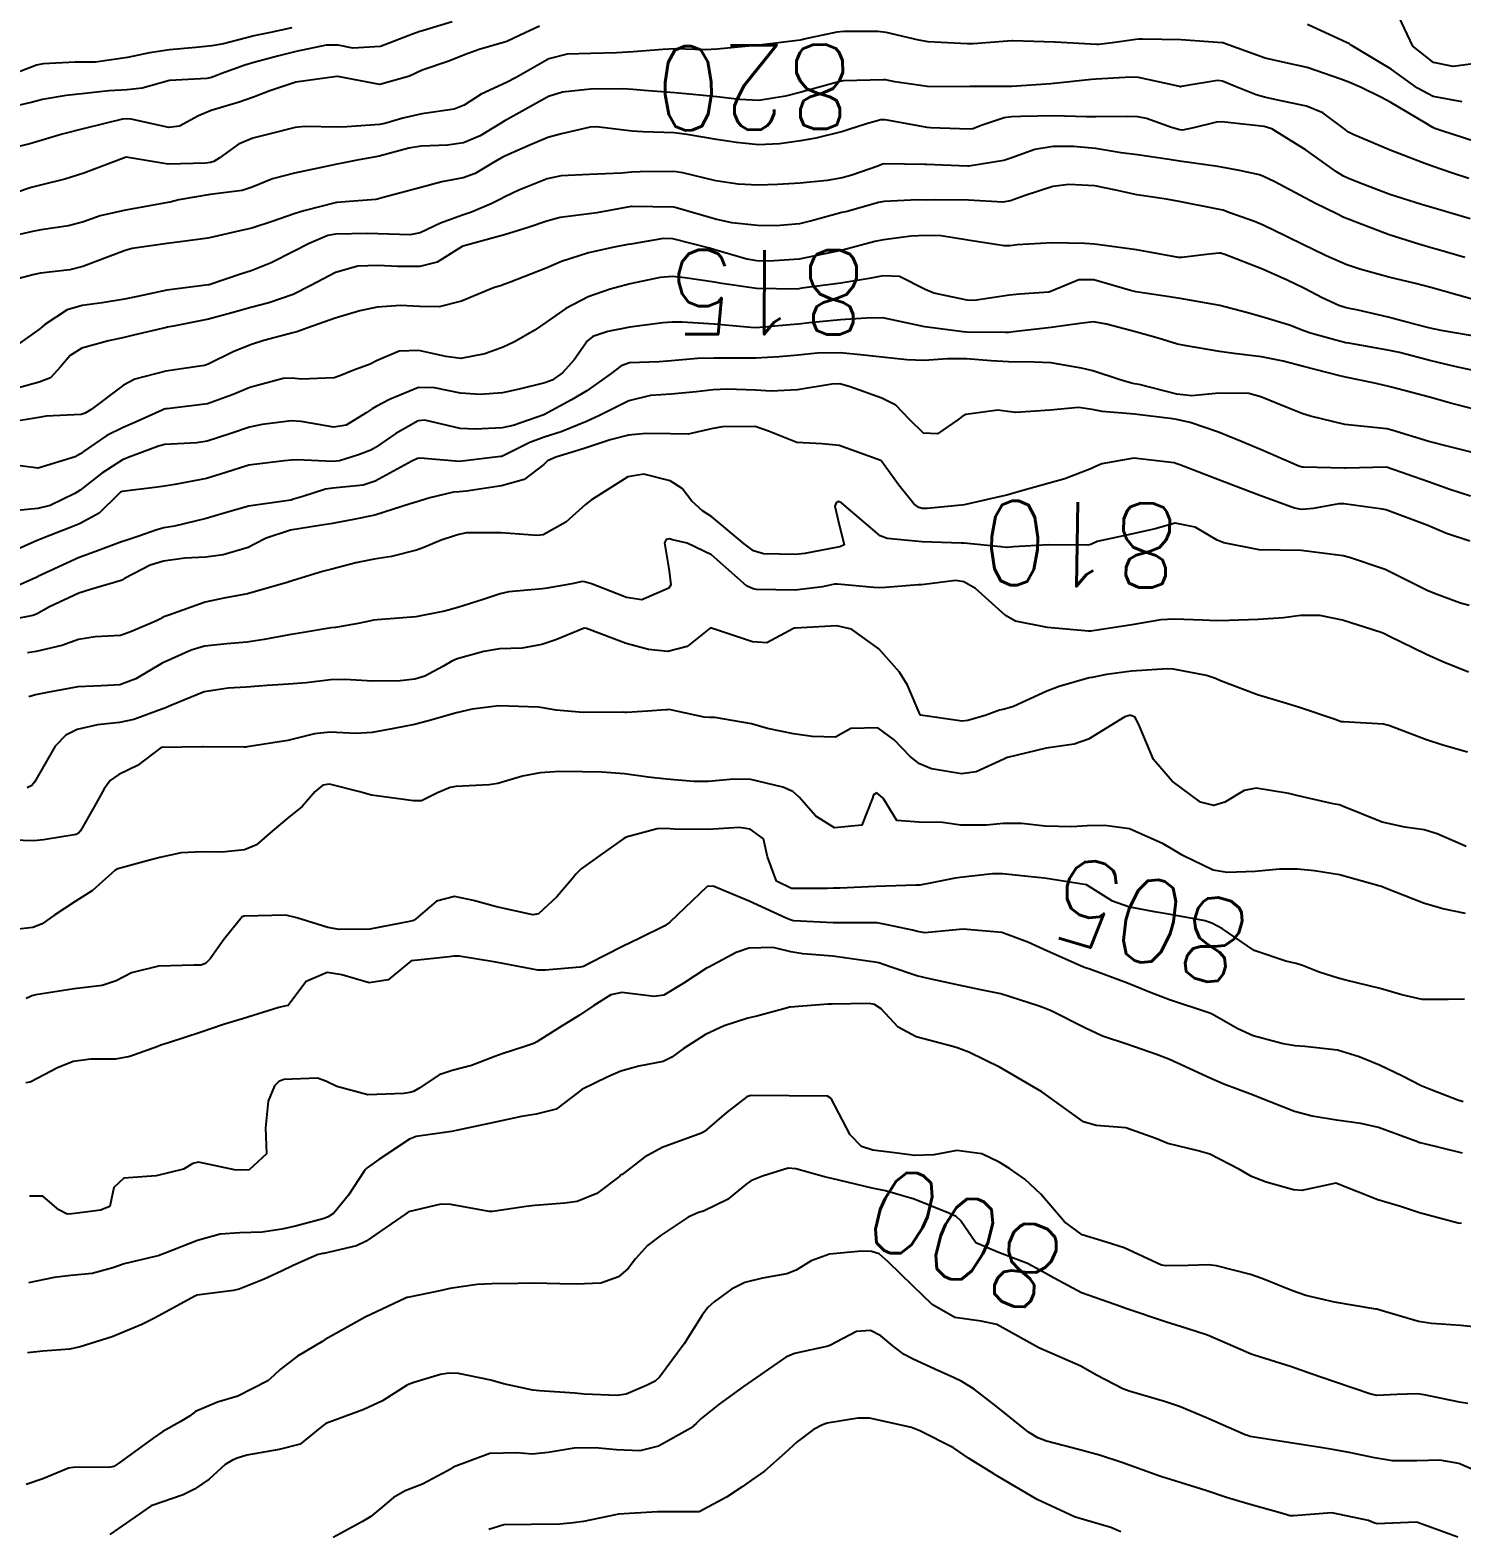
# Model space of a CAD drawing. Header units: metres. Extents: x 307586 to 320046, y 7427249 to 7434250.
# Drawn here: x 319399.7 to 319467.6, y 7428235.8 to 7428306.9 of the extents above; entities that cross this region are included whole.
import ezdxf
from ezdxf.enums import TextEntityAlignment as Align

# ---------------------------------------------------------------- set-up
doc = ezdxf.new("R2010")
doc.units = ezdxf.units.M
doc.header["$MEASUREMENT"] = 0
for name, color, linetype in [('Cotas', 45, 'Continuous'), ('Curvas de Nivel 1m', 11, 'Continuous'), ('Curvas de Nivel 5m', 15, 'Continuous')]:
    doc.layers.add(name, color=color, linetype=linetype)
doc.styles.add('Style-STANDARD', font='STANDARD.shx')

msp = doc.modelspace()

# ---------------------------------------------------------------- linework, layer by layer
at = {"layer": 'Curvas de Nivel 1m', "flags": 128}
for points, elevation in [([(319468.311, 7428305.271), (319467.248, 7428305.137), (319466.311, 7428305.313), (319465.333, 7428306.1), (319464.407, 7428308.045)], 823), ([(319423.87, 7428307.046), (319422.948, 7428306.61), (319422.31, 7428306.313), (319421, 7428305.939), (319420.303, 7428305.691), (319419.557, 7428305.391), (319418.296, 7428304.953), (319417.695, 7428304.669), (319416.289, 7428304.269), (319414.365, 7428304.636), (319414.292, 7428304.657), (319414.236, 7428304.654), (319412.289, 7428304.386), (319411.064, 7428303.973), (319410.282, 7428303.674), (319409.601, 7428303.445), (319408.275, 7428303.037), (319407.668, 7428302.789), (319406.764, 7428302.304), (319406.264, 7428302.24), (319404.474, 7428302.624), (319404.27, 7428302.649), (319404.059, 7428302.623), (319402.256, 7428302.195), (319401.203, 7428301.921), (319400.25, 7428301.627), (319399.672, 7428301.462), (319398.245, 7428301.124)], 822), ([(319419.716, 7428307.252), (319418.315, 7428306.829), (319418.186, 7428306.791), (319417.836, 7428306.667), (319416.307, 7428306.073), (319415.001, 7428306.008), (319414.307, 7428306.15), (319413.739, 7428306.15), (319412.304, 7428305.841), (319411.424, 7428305.626), (319410.299, 7428305.327), (319409.866, 7428305.195), (319408.728, 7428304.776), (319408.419, 7428304.652), (319408.291, 7428304.603), (319408.068, 7428304.561), (319406.289, 7428304.467), (319405.001, 7428304.107), (319404.285, 7428304.025), (319403.41, 7428303.973), (319402.278, 7428303.848), (319401.392, 7428303.753), (319400.273, 7428303.557), (319399.73, 7428303.426), (319398.266, 7428303.086)], 823), ([(319468.266, 7428301.578), (319466.71, 7428302.083), (319466.371, 7428302.186), (319466.274, 7428302.231), (319465.913, 7428302.458), (319464.286, 7428303.429), (319463.836, 7428303.663), (319462.868, 7428304.131), (319462.297, 7428304.38), (319461.908, 7428304.535), (319460.307, 7428305.086), (319459.152, 7428305.33), (319458.313, 7428305.525), (319456.427, 7428306.208), (319456.356, 7428306.242), (319456.323, 7428306.25), (319456.277, 7428306.256), (319454.325, 7428306.394), (319452.491, 7428306.424), (319452.325, 7428306.424), (319452.176, 7428306.41), (319451.183, 7428306.271), (319450.428, 7428306.172), (319450.321, 7428306.17), (319448.342, 7428306.281), (319448.323, 7428306.281), (319447.332, 7428306.315), (319446.343, 7428306.35), (319446.323, 7428306.351), (319446.303, 7428306.35), (319446.086, 7428306.332), (319444.463, 7428306.207), (319444.321, 7428306.201), (319444.173, 7428306.205), (319442.312, 7428306.297), (319441.869, 7428306.384), (319440.318, 7428306.75), (319439.933, 7428306.79), (319438.318, 7428306.787), (319437.98, 7428306.763), (319436.492, 7428306.447), (319436.312, 7428306.4), (319436.247, 7428306.385), (319434.31, 7428306.144), (319433.945, 7428306.111), (319432.307, 7428305.946), (319431.727, 7428305.926), (319430.307, 7428305.964), (319429.725, 7428305.944), (319428.306, 7428305.824), (319427.527, 7428305.774), (319426.305, 7428305.744), (319425.171, 7428305.714), (319424.302, 7428305.5), (319422.759, 7428304.613), (319422.29, 7428304.37), (319421.095, 7428303.822), (319420.28, 7428303.298), (319419.814, 7428303.108), (319418.275, 7428302.891), (319417.382, 7428302.673), (319416.526, 7428302.429), (319416.268, 7428302.384), (319414.709, 7428302.262), (319414.266, 7428302.249), (319412.711, 7428302.289), (319412.265, 7428302.24), (319411.077, 7428301.936), (319410.257, 7428301.732), (319409.576, 7428301.444), (319408.656, 7428300.776), (319408.4, 7428300.62), (319408.241, 7428300.58), (319408.005, 7428300.548), (319406.24, 7428300.493), (319404.243, 7428300.83), (319402.235, 7428300.068), (319401.324, 7428299.777), (319400.229, 7428299.508), (319399.734, 7428299.379), (319398.292, 7428298.899)], 821), ([(319412.1, 7428306.959), (319411.09, 7428306.752), (319410.453, 7428306.617), (319410.311, 7428306.586), (319408.868, 7428306.214), (319408.306, 7428306.104), (319407.547, 7428306.033), (319406.304, 7428305.918), (319405.346, 7428305.776), (319404.3, 7428305.562), (319402.787, 7428305.342), (319402.298, 7428305.34), (319401.819, 7428305.344), (319400.297, 7428305.261), (319399.983, 7428305.196), (319399.209, 7428304.891)], 824), ([(319467.672, 7428303.454), (319466.289, 7428303.706), (319465.547, 7428304.097), (319464.306, 7428305.001), (319462.408, 7428306.139), (319462.357, 7428306.173), (319462.324, 7428306.199), (319462.216, 7428306.249), (319460.333, 7428307.119)], 822), ([(319468.057, 7428297.898), (319467.461, 7428298.071), (319466.495, 7428298.355), (319466.226, 7428298.437), (319465.739, 7428298.584), (319464.232, 7428299.062), (319462.743, 7428299.62), (319462.24, 7428299.828), (319462.037, 7428299.929), (319461.697, 7428300.138), (319460.258, 7428301.161), (319458.641, 7428302.176), (319458.274, 7428302.282), (319456.539, 7428302.47), (319456.276, 7428302.501), (319456.001, 7428302.487), (319454.92, 7428302.224), (319454.391, 7428302.109), (319454.271, 7428302.118), (319453.868, 7428302.236), (319452.68, 7428302.657), (319452.278, 7428302.741), (319451.784, 7428302.759), (319450.277, 7428302.737), (319449.815, 7428302.748), (319448.278, 7428302.795), (319446.71, 7428302.756), (319446.277, 7428302.734), (319445.92, 7428302.69), (319444.879, 7428302.344), (319444.44, 7428302.179), (319444.27, 7428302.158), (319442.433, 7428302.215), (319442.271, 7428302.235), (319441.423, 7428302.388), (319440.275, 7428302.602), (319440.078, 7428302.599), (319439.386, 7428302.409), (319438.547, 7428302.139), (319438.267, 7428302.048), (319436.977, 7428301.725), (319436.26, 7428301.604), (319435.256, 7428301.462), (319434.257, 7428301.414), (319433.222, 7428301.522), (319432.26, 7428301.671), (319430.869, 7428301.908), (319430.265, 7428301.981), (319428.771, 7428302.03), (319428.266, 7428302.053), (319426.571, 7428302.263), (319426.268, 7428302.249), (319424.908, 7428301.938), (319424.26, 7428301.758), (319423.44, 7428301.418), (319422.247, 7428300.889), (319422.065, 7428300.802), (319421.761, 7428300.625), (319420.814, 7428300.057), (319420.235, 7428299.847), (319419.229, 7428299.654), (319418.23, 7428299.386), (319416.448, 7428298.91), (319416.224, 7428298.844), (319416.096, 7428298.819), (319414.645, 7428298.706), (319414.251, 7428298.681), (319414.222, 7428298.677), (319412.671, 7428298.279), (319412.214, 7428298.139), (319411.179, 7428297.779), (319410.203, 7428297.463), (319409.639, 7428297.328), (319408.196, 7428297.004), (319408.011, 7428296.967), (319406.798, 7428296.801), (319406.192, 7428296.727), (319404.529, 7428296.487), (319404.189, 7428296.402), (319403.475, 7428296.13), (319402.181, 7428295.631), (319401.559, 7428295.486), (319400.177, 7428295.317), (319399.815, 7428295.245), (319398.505, 7428294.897)], 819), ([(319467.797, 7428296.066), (319466.55, 7428296.429), (319466.207, 7428296.527), (319465.611, 7428296.693), (319464.213, 7428297.134), (319462.594, 7428297.751), (319462.221, 7428297.896), (319462.059, 7428297.97), (319461.723, 7428298.137), (319460.707, 7428298.632), (319460.23, 7428298.881), (319458.738, 7428299.675), (319458.24, 7428299.913), (319458.041, 7428299.983), (319457.101, 7428300.197), (319456.245, 7428300.357), (319456.077, 7428300.381), (319454.249, 7428300.635), (319453.767, 7428300.72), (319452.253, 7428300.939), (319451.479, 7428301.037), (319450.257, 7428301.232), (319449.216, 7428301.333), (319448.258, 7428301.326), (319447.382, 7428301.187), (319446.25, 7428300.773), (319445.916, 7428300.665), (319444.244, 7428300.405), (319444.191, 7428300.403), (319442.244, 7428300.476), (319442.145, 7428300.481), (319440.245, 7428300.514), (319440.15, 7428300.495), (319439.924, 7428300.403), (319438.688, 7428299.966), (319438.237, 7428299.839), (319437.52, 7428299.715), (319436.234, 7428299.595), (319435.165, 7428299.53), (319434.233, 7428299.502), (319433.298, 7428299.548), (319432.235, 7428299.706), (319430.671, 7428300.084), (319430.239, 7428300.146), (319428.64, 7428300.135), (319428.239, 7428300.109), (319427.765, 7428300.074), (319426.237, 7428299.998), (319424.886, 7428299.934), (319424.235, 7428299.802), (319422.882, 7428299.262), (319422.226, 7428298.946), (319422.013, 7428298.835), (319421.597, 7428298.626), (319420.639, 7428298.214), (319420.214, 7428298.074), (319419.162, 7428297.697), (319418.202, 7428297.239), (319417.729, 7428297.138), (319416.2, 7428297.187), (319415.697, 7428297.198), (319414.2, 7428297.177), (319413.812, 7428297.103), (319412.931, 7428296.729), (319412.189, 7428296.344), (319411.127, 7428295.807), (319410.18, 7428295.434), (319409.673, 7428295.271), (319408.222, 7428294.78), (319408.186, 7428294.766), (319408.152, 7428294.759), (319406.17, 7428294.518), (319404.773, 7428294.218), (319404.162, 7428294.083), (319403.099, 7428293.905), (319402.157, 7428293.781), (319401.44, 7428293.581), (319400.383, 7428292.878), (319400.255, 7428292.765), (319400.141, 7428292.678), (319399.094, 7428291.93)], 818), ([(319468.147, 7428294.087), (319466.181, 7428294.636), (319465.46, 7428294.822), (319464.188, 7428295.131), (319462.811, 7428295.506), (319462.197, 7428295.718), (319461.207, 7428296.145), (319460.53, 7428296.479), (319460.208, 7428296.635), (319459.306, 7428297.075), (319458.217, 7428297.604), (319457.804, 7428297.772), (319456.6, 7428298.204), (319456.32, 7428298.304), (319456.224, 7428298.331), (319456.076, 7428298.36), (319454.228, 7428298.723), (319453.64, 7428298.825), (319452.231, 7428299.04), (319451.224, 7428299.256), (319450.235, 7428299.465), (319448.993, 7428299.534), (319448.234, 7428299.439), (319446.923, 7428299.013), (319446.227, 7428298.746), (319445.863, 7428298.697), (319444.227, 7428298.778), (319442.649, 7428298.795), (319442.227, 7428298.793), (319441.814, 7428298.797), (319440.226, 7428298.715), (319439.962, 7428298.667), (319439.028, 7428298.412), (319438.401, 7428298.237), (319438.219, 7428298.192), (319436.836, 7428297.818), (319436.211, 7428297.663), (319435.106, 7428297.564), (319434.21, 7428297.584), (319432.997, 7428297.702), (319432.214, 7428297.881), (319430.303, 7428298.438), (319430.222, 7428298.452), (319428.27, 7428298.492), (319428.222, 7428298.489), (319426.591, 7428298.191), (319426.216, 7428298.136), (319424.841, 7428297.956), (319424.211, 7428297.794), (319423.324, 7428297.485), (319422.201, 7428297.142), (319421.795, 7428297.028), (319420.347, 7428296.638), (319420.229, 7428296.604), (319420.192, 7428296.581), (319419, 7428295.837), (319418.183, 7428295.643), (319417.143, 7428295.636), (319416.183, 7428295.682), (319415.232, 7428295.649), (319414.179, 7428295.353), (319413.006, 7428294.728), (319412.169, 7428294.307), (319411.01, 7428293.906), (319410.162, 7428293.692), (319409.435, 7428293.492), (319408.156, 7428293.132), (319406.486, 7428292.805), (319406.204, 7428292.757), (319406.152, 7428292.748), (319404.59, 7428292.373), (319404.137, 7428292.266), (319403.398, 7428292.103), (319402.132, 7428291.757), (319401.578, 7428291.416), (319401.129, 7428290.87), (319400.639, 7428290.353), (319400.116, 7428290.139), (319399.126, 7428289.876)], 817), ([(319468.156, 7428292.353), (319466.671, 7428292.595), (319466.159, 7428292.709), (319465.341, 7428292.918), (319464.164, 7428293.234), (319462.726, 7428293.565), (319462.168, 7428293.675), (319461.82, 7428293.785), (319461.031, 7428294.147), (319460.179, 7428294.586), (319459.363, 7428294.99), (319458.193, 7428295.508), (319456.395, 7428296.207), (319456.249, 7428296.255), (319456.204, 7428296.272), (319456.138, 7428296.276), (319455.655, 7428296.215), (319454.369, 7428296.059), (319454.2, 7428296.064), (319453.249, 7428296.24), (319452.205, 7428296.428), (319450.575, 7428296.643), (319450.207, 7428296.693), (319449.759, 7428296.733), (319448.207, 7428296.756), (319446.543, 7428296.661), (319446.206, 7428296.612), (319445.929, 7428296.61), (319444.208, 7428296.893), (319442.927, 7428297.086), (319442.204, 7428297.114), (319441.514, 7428297.07), (319440.2, 7428296.905), (319439.787, 7428296.816), (319438.25, 7428296.419), (319438.207, 7428296.405), (319438.169, 7428296.397), (319436.188, 7428295.979), (319434.767, 7428295.885), (319434.187, 7428295.907), (319433.704, 7428295.991), (319432.192, 7428296.431), (319432.141, 7428296.449), (319431.942, 7428296.503), (319430.199, 7428296.942), (319429.759, 7428296.965), (319428.195, 7428296.703), (319428.061, 7428296.676), (319427.403, 7428296.552), (319426.19, 7428296.28), (319424.902, 7428295.867), (319424.183, 7428295.562), (319422.432, 7428294.873), (319422.175, 7428294.779), (319422.055, 7428294.74), (319421.682, 7428294.625), (319420.166, 7428293.989), (319419.095, 7428293.719), (319418.164, 7428293.733), (319417.271, 7428293.781), (319416.163, 7428293.703), (319415.335, 7428293.525), (319414.158, 7428293.182), (319412.868, 7428292.729), (319412.349, 7428292.538), (319412.149, 7428292.48), (319410.776, 7428292.118), (319410.14, 7428291.923), (319409.32, 7428291.583), (319408.126, 7428290.997), (319407.963, 7428290.944), (319406.976, 7428290.797), (319406.121, 7428290.66), (319404.658, 7428290.285), (319404.115, 7428289.996), (319402.578, 7428288.853), (319402.286, 7428288.672), (319402.099, 7428288.614), (319400.439, 7428288.533), (319400.097, 7428288.467), (319398.746, 7428288.24)], 816), ([(319468.111, 7428288.903), (319467.177, 7428289.137), (319466.116, 7428289.44), (319464.322, 7428289.907), (319464.121, 7428289.959), (319463.446, 7428290.117), (319462.127, 7428290.385), (319461.804, 7428290.459), (319460.134, 7428290.889), (319459.168, 7428291.139), (319458.141, 7428291.356), (319456.836, 7428291.506), (319456.144, 7428291.597), (319454.489, 7428291.885), (319454.149, 7428291.948), (319453.237, 7428292.239), (319452.156, 7428292.538), (319450.79, 7428292.901), (319450.16, 7428293.016), (319449.511, 7428292.935), (319448.157, 7428292.741), (319446.358, 7428292.53), (319446.155, 7428292.503), (319445.991, 7428292.496), (319444.155, 7428292.517), (319443.976, 7428292.53), (319442.157, 7428292.774), (319440.827, 7428293.058), (319440.161, 7428293.192), (319439.378, 7428293.191), (319438.16, 7428293.101), (319436.674, 7428292.958), (319436.157, 7428292.902), (319435.749, 7428292.862), (319434.156, 7428292.732), (319433.89, 7428292.738), (319432.157, 7428292.9), (319430.641, 7428292.996), (319430.158, 7428293.001), (319429.719, 7428292.963), (319428.155, 7428292.758), (319427.104, 7428292.556), (319426.4, 7428292.316), (319426.146, 7428292.108), (319425.504, 7428291.205), (319424.949, 7428290.582), (319424.463, 7428290.243), (319424.118, 7428290.113), (319422.898, 7428289.82), (319422.113, 7428289.633), (319421.047, 7428289.561), (319420.113, 7428289.622), (319418.885, 7428289.882), (319418.115, 7428289.895), (319416.747, 7428289.318), (319416.106, 7428288.992), (319415.912, 7428288.884), (319415.637, 7428288.695), (319414.686, 7428288.112), (319414.092, 7428288.003), (319412.547, 7428288.275), (319412.097, 7428288.313), (319410.702, 7428288.143), (319410.092, 7428288.011), (319409.164, 7428287.692), (319408.081, 7428287.34), (319407.595, 7428287.273), (319406.079, 7428287.182), (319405.778, 7428287.113), (319405.008, 7428286.821), (319404.327, 7428286.571), (319404.069, 7428286.457), (319403.078, 7428285.825), (319402.055, 7428285.02), (319401.802, 7428284.854), (319400.628, 7428284.287), (319400.042, 7428284.145), (319398.899, 7428284.033)], 814), ([(319468.091, 7428286.829), (319467.091, 7428287.073), (319466.095, 7428287.325), (319464.333, 7428287.875), (319464.101, 7428287.929), (319462.103, 7428288.13), (319460.478, 7428288.526), (319460.108, 7428288.643), (319459.322, 7428288.956), (319458.116, 7428289.455), (319457.535, 7428289.607), (319456.117, 7428289.623), (319454.839, 7428289.499), (319454.116, 7428289.573), (319452.331, 7428290.037), (319452.121, 7428290.073), (319451.969, 7428290.099), (319451.434, 7428290.26), (319450.129, 7428290.691), (319449.599, 7428290.817), (319448.134, 7428291.061), (319447.344, 7428291.103), (319446.135, 7428291.117), (319445.312, 7428291.161), (319444.136, 7428291.254), (319443.234, 7428291.261), (319442.135, 7428291.175), (319441.309, 7428291.209), (319440.137, 7428291.332), (319439.112, 7428291.436), (319438.14, 7428291.537), (319437.053, 7428291.523), (319436.138, 7428291.428), (319435.248, 7428291.347), (319434.135, 7428291.29), (319433.324, 7428291.289), (319432.135, 7428291.291), (319431.37, 7428291.266), (319430.132, 7428291.152), (319429.545, 7428291.112), (319428.131, 7428291.057), (319427.747, 7428290.927), (319427.27, 7428290.553), (319426.115, 7428289.731), (319425.383, 7428289.304), (319424.103, 7428288.605), (319424.066, 7428288.59), (319422.607, 7428288.093), (319422.093, 7428287.981), (319420.807, 7428287.914), (319420.093, 7428287.948), (319418.421, 7428288.334), (319418.098, 7428288.315), (319417.05, 7428287.715), (319416.078, 7428287.043), (319415.85, 7428286.918), (319415.275, 7428286.698), (319414.363, 7428286.414), (319414.07, 7428286.386), (319412.339, 7428286.459), (319412.07, 7428286.446), (319411.74, 7428286.406), (319410.067, 7428286.199), (319408.972, 7428285.863), (319408.061, 7428285.571), (319406.547, 7428285.292), (319406.057, 7428285.212), (319405.715, 7428285.155), (319404.054, 7428284.957), (319403.965, 7428284.92), (319403.875, 7428284.832), (319402.956, 7428283.924), (319402.031, 7428283.422), (319401.622, 7428283.264), (319400.621, 7428282.871), (319400.02, 7428282.626), (319398.817, 7428282.09)], 813), ([(319468.063, 7428284.74), (319467.09, 7428285.052), (319466.073, 7428285.41), (319464.083, 7428286.11), (319462.154, 7428286.057), (319462.082, 7428286.058), (319460.138, 7428286.104), (319460.082, 7428286.11), (319459.924, 7428286.162), (319458.091, 7428286.947), (319457.222, 7428287.321), (319456.099, 7428287.776), (319454.753, 7428288.224), (319454.104, 7428288.38), (319453.927, 7428288.41), (319452.107, 7428288.626), (319450.586, 7428288.751), (319450.109, 7428288.842), (319449.452, 7428288.944), (319448.108, 7428288.809), (319446.483, 7428288.701), (319446.107, 7428288.748), (319445.629, 7428288.814), (319444.106, 7428288.617), (319443.937, 7428288.519), (319443.732, 7428288.354), (319442.758, 7428287.699), (319442.093, 7428287.726), (319441.431, 7428288.38), (319440.779, 7428289.06), (319440.113, 7428289.383), (319438.609, 7428289.924), (319438.119, 7428290.063), (319437.751, 7428290.057), (319436.116, 7428289.782), (319434.867, 7428289.711), (319434.116, 7428289.769), (319432.78, 7428289.82), (319432.116, 7428289.786), (319431.307, 7428289.694), (319430.113, 7428289.577), (319429.137, 7428289.505), (319428.11, 7428289.252), (319426.709, 7428288.561), (319426.301, 7428288.366), (319426.099, 7428288.277), (319424.885, 7428287.789), (319424.087, 7428287.531), (319423.4, 7428287.28), (319422.073, 7428286.624), (319422.02, 7428286.611), (319420.07, 7428286.383), (319418.191, 7428286.539), (319418.072, 7428286.53), (319417.807, 7428286.401), (319416.06, 7428285.448), (319415.494, 7428285.261), (319414.057, 7428285.108), (319413.71, 7428285.06), (319412.628, 7428284.724), (319412.192, 7428284.588), (319412.051, 7428284.551), (319411.831, 7428284.513), (319410.048, 7428284.262), (319408.887, 7428283.929), (319408.042, 7428283.669), (319406.538, 7428283.31), (319406.029, 7428283.223), (319405.699, 7428283.142), (319404.796, 7428282.822), (319404.222, 7428282.627), (319404.02, 7428282.56), (319402.759, 7428282.099), (319402.013, 7428281.827), (319400.04, 7428280.917), (319400.003, 7428280.896), (319399.971, 7428280.88), (319398.616, 7428280.275)], 812), ([(319468.038, 7428282.598), (319466.923, 7428282.958), (319466.045, 7428283.34), (319464.097, 7428284.065), (319464.053, 7428284.079), (319463.883, 7428284.112), (319462.057, 7428284.369), (319461.823, 7428284.367), (319460.601, 7428284.152), (319460.052, 7428284.101), (319459.718, 7428284.163), (319458.062, 7428284.771), (319457.143, 7428285.117), (319456.073, 7428285.528), (319454.26, 7428286.228), (319454.084, 7428286.29), (319453.997, 7428286.318), (319452.086, 7428286.54), (319450.57, 7428286.273), (319450.236, 7428286.122), (319450.079, 7428286.042), (319448.812, 7428285.553), (319448.069, 7428285.346), (319446.706, 7428284.964), (319446.057, 7428284.784), (319445.691, 7428284.699), (319444.165, 7428284.349), (319444.071, 7428284.331), (319444.053, 7428284.33), (319442.265, 7428284.154), (319442.051, 7428284.149), (319441.872, 7428284.193), (319441.641, 7428284.376), (319440.924, 7428285.25), (319440.096, 7428286.4), (319440.073, 7428286.425), (319440.028, 7428286.446), (319438.084, 7428287.14), (319437.291, 7428287.225), (319436.085, 7428287.287), (319434.739, 7428287.817), (319434.097, 7428288.044), (319432.553, 7428288.029), (319432.095, 7428287.941), (319430.915, 7428287.683), (319430.09, 7428287.691), (319428.91, 7428287.712), (319428.089, 7428287.635), (319427.226, 7428287.413), (319426.08, 7428287.028), (319425.73, 7428286.922), (319424.644, 7428286.584), (319424.249, 7428286.41), (319424.069, 7428286.239), (319423.133, 7428285.529), (319422.059, 7428285.228), (319420.399, 7428284.978), (319420.056, 7428284.941), (319419.777, 7428284.921), (319418.665, 7428284.654), (319418.198, 7428284.512), (319418.051, 7428284.47), (319417.774, 7428284.388), (319416.044, 7428283.833), (319415.107, 7428283.635), (319414.04, 7428283.44), (319413.418, 7428283.337), (319412.037, 7428283.114), (319410.884, 7428282.747), (319410.336, 7428282.448), (319410.026, 7428282.299), (319408.849, 7428281.943), (319408.019, 7428281.841), (319407.019, 7428281.796), (319406.011, 7428281.653), (319405.374, 7428281.452), (319404.158, 7428280.828), (319404.069, 7428280.763), (319404.002, 7428280.728), (319402.542, 7428280.3), (319401.996, 7428280.13), (319400.6, 7428279.482), (319399.985, 7428279.13), (319399.801, 7428279.066), (319398.923, 7428278.891)], 811), ([(319467.966, 7428276.381), (319466.757, 7428276.864), (319465.974, 7428277.211), (319464.16, 7428278.108), (319463.984, 7428278.203), (319463.829, 7428278.267), (319461.99, 7428278.846), (319460.911, 7428279.065), (319459.992, 7428279.062), (319459.193, 7428278.966), (319457.99, 7428278.884), (319456.615, 7428278.827), (319455.989, 7428278.822), (319455.36, 7428278.846), (319453.99, 7428278.897), (319453.36, 7428278.865), (319451.987, 7428278.629), (319450.033, 7428278.329), (319449.983, 7428278.323), (319449.937, 7428278.327), (319447.985, 7428278.5), (319446.469, 7428278.804), (319445.99, 7428279.072), (319444.562, 7428280.344), (319444.008, 7428280.67), (319443.635, 7428280.728), (319442.005, 7428280.529), (319441.86, 7428280.518), (319440.284, 7428280.396), (319440.003, 7428280.387), (319439.745, 7428280.403), (319438.005, 7428280.559), (319437.875, 7428280.552), (319437.305, 7428280.43), (319436.001, 7428280.277), (319434.161, 7428280.308), (319434.002, 7428280.329), (319433.699, 7428280.473), (319432.025, 7428281.957), (319430.882, 7428282.507), (319430.184, 7428282.667), (319430.035, 7428282.701), (319429.879, 7428282.677), (319429.801, 7428282.522), (319430.013, 7428281.193), (319430.104, 7428280.518), (319430.001, 7428280.362), (319428.715, 7428279.813), (319427.997, 7428279.928), (319427.549, 7428280.097), (319426.329, 7428280.565), (319426.004, 7428280.673), (319425.9, 7428280.676), (319425.396, 7428280.576), (319424.226, 7428280.362), (319424, 7428280.332), (319422.414, 7428280.19), (319421.998, 7428280.098), (319421.194, 7428279.822), (319419.991, 7428279.457), (319419.358, 7428279.277), (319417.986, 7428278.999), (319416.156, 7428278.859), (319415.984, 7428278.842), (319415.859, 7428278.817), (319415.255, 7428278.697), (319414.182, 7428278.506), (319413.979, 7428278.479), (319412.463, 7428278.237), (319411.974, 7428278.145), (319410.795, 7428277.923), (319409.969, 7428277.804), (319409.015, 7428277.722), (319407.965, 7428277.606), (319407.33, 7428277.422), (319405.953, 7428276.81), (319404.706, 7428276.062), (319403.942, 7428275.785), (319403.057, 7428275.723), (319401.941, 7428275.676), (319400.483, 7428275.417), (319399.937, 7428275.304), (319399.611, 7428275.208)], 809), ([(319467.918, 7428272.576), (319466.76, 7428272.916), (319465.924, 7428273.19), (319464.189, 7428273.848), (319463.931, 7428273.909), (319462.043, 7428274.017), (319461.932, 7428274.024), (319461.848, 7428274.047), (319461.636, 7428274.134), (319459.941, 7428274.707), (319459.178, 7428274.934), (319457.95, 7428275.296), (319456.197, 7428275.969), (319455.961, 7428276.075), (319455.53, 7428276.214), (319453.966, 7428276.519), (319453.667, 7428276.532), (319451.965, 7428276.428), (319450.782, 7428276.268), (319450.106, 7428276.133), (319449.96, 7428276.104), (319448.535, 7428275.706), (319447.945, 7428275.479), (319446.368, 7428274.754), (319445.936, 7428274.622), (319445.698, 7428274.569), (319445.071, 7428274.339), (319444.2, 7428274.078), (319443.93, 7428274.054), (319441.961, 7428274.342), (319441.933, 7428274.35), (319441.33, 7428275.763), (319440.962, 7428276.385), (319439.969, 7428277.488), (319438.677, 7428278.413), (319437.984, 7428278.573), (319436.006, 7428278.472), (319435.983, 7428278.468), (319435.966, 7428278.467), (319435.929, 7428278.451), (319434.664, 7428277.772), (319433.973, 7428277.822), (319431.983, 7428278.49), (319430.873, 7428277.603), (319429.965, 7428277.354), (319429.046, 7428277.45), (319427.971, 7428277.74), (319426.09, 7428278.459), (319425.981, 7428278.471), (319424.641, 7428277.915), (319423.969, 7428277.689), (319423.041, 7428277.525), (319421.966, 7428277.48), (319421.219, 7428277.366), (319419.958, 7428277.006), (319419.697, 7428276.902), (319419.273, 7428276.647), (319418.422, 7428276.182), (319417.947, 7428276.049), (319417.243, 7428275.968), (319415.946, 7428275.951), (319414.622, 7428276.027), (319413.946, 7428276.012), (319412.79, 7428275.876), (319411.944, 7428275.809), (319410.938, 7428275.74), (319409.942, 7428275.663), (319409.087, 7428275.623), (319407.94, 7428275.439), (319406.354, 7428274.804), (319406.071, 7428274.667), (319405.93, 7428274.617), (319404.608, 7428274.138), (319403.92, 7428273.994), (319402.873, 7428273.886), (319401.915, 7428273.662), (319401.38, 7428273.389), (319400.867, 7428272.866), (319399.886, 7428271.155), (319399.762, 7428271.003), (319399.536, 7428270.883)], 808), ([(319467.863, 7428268.096), (319466.49, 7428268.702), (319465.871, 7428268.901), (319464.949, 7428269.023), (319463.874, 7428269.258), (319461.994, 7428270.016), (319461.882, 7428270.062), (319461.83, 7428270.078), (319461.541, 7428270.135), (319459.888, 7428270.505), (319459.441, 7428270.613), (319457.893, 7428270.878), (319457.325, 7428270.755), (319456.404, 7428270.202), (319455.881, 7428270.046), (319455.252, 7428270.216), (319453.898, 7428271.211), (319453.017, 7428272.239), (319452.356, 7428273.818), (319452.144, 7428274.248), (319451.934, 7428274.323), (319451.862, 7428274.323), (319451.654, 7428274.254), (319449.922, 7428273.195), (319449.245, 7428272.961), (319447.918, 7428272.778), (319446.085, 7428272.327), (319445.963, 7428272.279), (319445.912, 7428272.253), (319444.6, 7428271.646), (319443.901, 7428271.548), (319442.473, 7428271.795), (319441.908, 7428272.031), (319441.456, 7428272.377), (319440.696, 7428273.164), (319439.926, 7428273.73), (319438.639, 7428273.7), (319437.922, 7428273.296), (319436.813, 7428273.328), (319435.923, 7428273.452), (319434.689, 7428273.699), (319433.927, 7428273.921), (319432.196, 7428274.221), (319431.93, 7428274.226), (319431.677, 7428274.24), (319430.445, 7428274.512), (319430.015, 7428274.601), (319429.934, 7428274.593), (319429.87, 7428274.585), (319428.993, 7428274.529), (319428.007, 7428274.464), (319427.932, 7428274.469), (319427.866, 7428274.475), (319425.932, 7428274.461), (319424.663, 7428274.583), (319423.934, 7428274.705), (319423.805, 7428274.721), (319421.935, 7428274.783), (319420.66, 7428274.629), (319419.931, 7428274.455), (319418.535, 7428274.046), (319417.925, 7428273.888), (319416.954, 7428273.705), (319415.921, 7428273.518), (319415.151, 7428273.467), (319413.921, 7428273.527), (319413.185, 7428273.453), (319411.917, 7428273.128), (319409.989, 7428272.834), (319409.914, 7428272.825), (319409.848, 7428272.827), (319407.904, 7428272.831), (319407.856, 7428272.828), (319405.903, 7428272.81), (319404.772, 7428271.944), (319403.89, 7428271.529), (319403.479, 7428271.242), (319403.199, 7428270.837), (319402.722, 7428269.994), (319402.066, 7428268.848), (319401.976, 7428268.734), (319401.86, 7428268.677), (319400.315, 7428268.414), (319399.855, 7428268.366), (319398.328, 7428268.423)], 807), ([(319467.826, 7428264.931), (319466.758, 7428265.147), (319465.833, 7428265.414), (319464.069, 7428266.108), (319463.844, 7428266.201), (319463.712, 7428266.244), (319461.849, 7428266.76), (319460.656, 7428266.953), (319459.852, 7428267.032), (319458.996, 7428267.024), (319457.85, 7428266.916), (319456.513, 7428266.864), (319455.851, 7428266.975), (319454.406, 7428267.676), (319453.861, 7428268.011), (319453.469, 7428268.234), (319451.87, 7428268.935), (319450.705, 7428269.101), (319449.871, 7428269.077), (319449.116, 7428269.042), (319447.871, 7428269.065), (319446.749, 7428269.194), (319445.872, 7428269.202), (319445.092, 7428269.116), (319443.871, 7428269.116), (319442.993, 7428269.238), (319441.872, 7428269.252), (319440.823, 7428269.336), (319440.175, 7428270.396), (319439.887, 7428270.652), (319439.728, 7428270.559), (319439.671, 7428270.402), (319439.162, 7428269.115), (319437.869, 7428268.987), (319436.99, 7428269.549), (319436.199, 7428270.445), (319435.887, 7428270.713), (319435.422, 7428270.923), (319433.895, 7428271.279), (319433.08, 7428271.293), (319431.894, 7428271.196), (319431.197, 7428271.196), (319429.895, 7428271.3), (319429.026, 7428271.399), (319427.898, 7428271.552), (319426.82, 7428271.636), (319425.899, 7428271.654), (319424.811, 7428271.669), (319423.898, 7428271.593), (319423.058, 7428271.436), (319421.89, 7428271.102), (319421.481, 7428271.024), (319419.888, 7428270.951), (319419.623, 7428270.906), (319419.014, 7428270.649), (319418.257, 7428270.278), (319417.879, 7428270.277), (319417.535, 7428270.321), (319415.881, 7428270.542), (319415.334, 7428270.695), (319413.888, 7428271.065), (319413.584, 7428271.017), (319413.213, 7428270.717), (319412.59, 7428270.009), (319411.87, 7428269.414), (319411.066, 7428268.742), (319410.424, 7428268.182), (319409.851, 7428267.946), (319408.782, 7428267.838), (319407.849, 7428267.851), (319406.844, 7428267.799), (319405.844, 7428267.58), (319405.232, 7428267.426), (319403.836, 7428267.049), (319403.701, 7428266.965), (319403.564, 7428266.833), (319402.647, 7428266.019), (319401.819, 7428265.488), (319400.855, 7428264.864), (319400.249, 7428264.43), (319399.804, 7428264.255), (319398.571, 7428264.123)], 806), ([(319467.722, 7428255.989), (319467.463, 7428256.063), (319466.199, 7428256.546), (319465.73, 7428256.75), (319464.836, 7428257.201), (319463.739, 7428257.72), (319462.781, 7428258.12), (319461.746, 7428258.431), (319460.199, 7428258.605), (319459.748, 7428258.646), (319459.173, 7428258.741), (319457.752, 7428259.122), (319457.014, 7428259.45), (319455.762, 7428260.156), (319455.649, 7428260.211), (319453.772, 7428260.825), (319452.831, 7428261.185), (319451.783, 7428261.615), (319449.996, 7428262.277), (319449.837, 7428262.323), (319449.794, 7428262.341), (319449.692, 7428262.383), (319447.802, 7428263.218), (319447.056, 7428263.562), (319445.81, 7428264.028), (319443.986, 7428264.173), (319443.811, 7428264.158), (319442.166, 7428264.009), (319441.81, 7428264.073), (319441.575, 7428264.138), (319440.366, 7428264.392), (319439.897, 7428264.482), (319439.814, 7428264.485), (319439.73, 7428264.485), (319437.814, 7428264.486), (319435.942, 7428264.576), (319435.814, 7428264.602), (319435.572, 7428264.695), (319433.823, 7428265.505), (319432.103, 7428266.215), (319431.83, 7428266.203), (319430.048, 7428264.516), (319429.811, 7428264.341), (319428.602, 7428263.735), (319427.801, 7428263.364), (319426.261, 7428262.563), (319425.946, 7428262.412), (319425.79, 7428262.374), (319424.134, 7428262.24), (319423.788, 7428262.232), (319421.793, 7428262.61), (319420.054, 7428262.894), (319419.795, 7428262.896), (319419.568, 7428262.87), (319417.793, 7428262.672), (319417.758, 7428262.661), (319416.685, 7428261.771), (319415.777, 7428261.629), (319414.478, 7428262.007), (319413.784, 7428262.116), (319412.792, 7428261.7), (319412.052, 7428260.727), (319411.932, 7428260.558), (319411.761, 7428260.52), (319411.495, 7428260.469), (319409.755, 7428259.921), (319408.867, 7428259.653), (319407.748, 7428259.28), (319406.29, 7428258.802), (319405.881, 7428258.668), (319405.74, 7428258.616), (319404.421, 7428258.134), (319403.731, 7428258.006), (319402.566, 7428258.006), (319401.729, 7428257.898), (319400.983, 7428257.602), (319399.714, 7428256.929), (319399.676, 7428256.918), (319399.473, 7428256.882)], 804), ([(319467.688, 7428253.546), (319465.75, 7428254.021), (319465.692, 7428254.031), (319465.653, 7428254.041), (319465.551, 7428254.082), (319463.703, 7428254.758), (319462.863, 7428254.961), (319461.708, 7428255.12), (319460.557, 7428255.301), (319459.713, 7428255.525), (319458.06, 7428256.177), (319457.724, 7428256.312), (319456.357, 7428256.828), (319455.732, 7428257.097), (319454.125, 7428257.84), (319453.741, 7428258.008), (319453.164, 7428258.236), (319451.748, 7428258.716), (319450.592, 7428259.108), (319449.755, 7428259.494), (319448.16, 7428260.296), (319447.765, 7428260.455), (319447.534, 7428260.536), (319445.775, 7428261.109), (319444.811, 7428261.307), (319443.78, 7428261.517), (319442.314, 7428261.836), (319441.787, 7428261.957), (319440.506, 7428262.389), (319439.974, 7428262.577), (319439.795, 7428262.614), (319439.557, 7428262.641), (319437.798, 7428262.892), (319436.362, 7428263.005), (319435.799, 7428263.105), (319434.951, 7428263.309), (319433.801, 7428263.281), (319433.205, 7428263.069), (319432.104, 7428262.487), (319431.897, 7428262.383), (319431.79, 7428262.323), (319430.686, 7428261.599), (319429.771, 7428261.045), (319429.308, 7428260.986), (319427.772, 7428261.174), (319427.251, 7428261.068), (319426.44, 7428260.56), (319425.758, 7428260.095), (319424.819, 7428259.513), (319423.745, 7428258.826), (319423.59, 7428258.746), (319423.123, 7428258.596), (319422.084, 7428258.26), (319421.736, 7428258.133), (319420.643, 7428257.713), (319419.725, 7428257.469), (319419.106, 7428257.263), (319418.182, 7428256.655), (319417.888, 7428256.481), (319417.711, 7428256.433), (319417.425, 7428256.38), (319415.709, 7428256.318), (319414.243, 7428256.705), (319413.717, 7428256.968), (319413.326, 7428257.106), (319411.718, 7428257.046), (319411.494, 7428256.956), (319411.279, 7428256.737), (319410.977, 7428256.013), (319410.861, 7428254.742), (319410.896, 7428253.52), (319410.077, 7428252.754), (319409.663, 7428252.739), (319409.376, 7428252.763), (319407.668, 7428253.116), (319407.398, 7428253.053), (319406.963, 7428252.79), (319405.659, 7428252.467), (319404.129, 7428252.354), (319403.654, 7428251.921), (319403.466, 7428251.011), (319403.019, 7428250.836), (319401.802, 7428250.687), (319401.641, 7428250.662), (319401.437, 7428250.649), (319401.037, 7428250.859), (319400.28, 7428251.501), (319399.649, 7428251.5)], 803), ([(319467.645, 7428250.21), (319467.481, 7428250.226), (319465.652, 7428250.718), (319464.74, 7428251.01), (319463.661, 7428251.331), (319461.673, 7428252.13), (319460.052, 7428251.769), (319459.667, 7428251.798), (319458.368, 7428252.173), (319457.676, 7428252.446), (319457.092, 7428252.773), (319455.686, 7428253.506), (319455.138, 7428253.659), (319453.691, 7428254.002), (319453.134, 7428254.236), (319451.698, 7428254.741), (319450.292, 7428254.864), (319449.7, 7428255.033), (319447.942, 7428256.298), (319447.715, 7428256.453), (319447.34, 7428256.684), (319445.732, 7428257.618), (319444.244, 7428258.345), (319443.745, 7428258.538), (319443.495, 7428258.603), (319441.75, 7428259.064), (319440.894, 7428259.522), (319440.089, 7428260.395), (319439.766, 7428260.602), (319439.511, 7428260.658), (319437.766, 7428260.627), (319437.572, 7428260.617), (319435.763, 7428260.482), (319435.738, 7428260.476), (319435.638, 7428260.451), (319434.175, 7428260.049), (319433.758, 7428259.954), (319432.637, 7428259.598), (319431.75, 7428259.172), (319430.688, 7428258.506), (319430.149, 7428258.102), (319429.734, 7428257.892), (319428.581, 7428257.681), (319427.726, 7428257.443), (319427.105, 7428257.166), (319425.875, 7428256.568), (319425.712, 7428256.446), (319424.65, 7428255.634), (319423.701, 7428255.405), (319423.013, 7428255.284), (319421.697, 7428255.007), (319419.98, 7428254.636), (319419.692, 7428254.574), (319418.007, 7428254.339), (319417.688, 7428254.215), (319416.235, 7428253.239), (319415.674, 7428252.846), (319415.595, 7428252.769), (319415.542, 7428252.691), (319414.793, 7428251.557), (319414.104, 7428250.705), (319413.831, 7428250.518), (319413.64, 7428250.449), (319412.283, 7428250.077), (319411.635, 7428249.933), (319410.692, 7428249.803), (319409.633, 7428249.772), (319408.699, 7428249.702), (319407.629, 7428249.397), (319406.092, 7428248.803), (319405.754, 7428248.675), (319405.62, 7428248.638), (319404.152, 7428248.287), (319403.612, 7428248.107), (319402.618, 7428247.83), (319401.606, 7428247.739), (319400.827, 7428247.639), (319399.601, 7428247.387)], 802), ([(319468.362, 7428245.282), (319467.592, 7428245.361), (319466.214, 7428245.453), (319465.595, 7428245.551), (319463.719, 7428246.108), (319463.632, 7428246.139), (319463.603, 7428246.142), (319463.566, 7428246.148), (319461.606, 7428246.47), (319460.247, 7428246.788), (319459.611, 7428247.007), (319458.205, 7428247.586), (319457.619, 7428247.782), (319456.009, 7428248.196), (319455.623, 7428248.247), (319454.66, 7428248.214), (319453.622, 7428248.192), (319453.392, 7428248.232), (319451.631, 7428249.048), (319450.715, 7428249.345), (319449.637, 7428249.672), (319448.788, 7428250.289), (319447.663, 7428251.607), (319446.91, 7428252.308), (319446.174, 7428252.811), (319445.681, 7428253.115), (319444.862, 7428253.516), (319443.686, 7428253.675), (319442.58, 7428253.465), (319441.684, 7428253.432), (319440.844, 7428253.542), (319439.686, 7428253.687), (319439.147, 7428253.865), (319438.622, 7428254.411), (319437.71, 7428256.136), (319437.539, 7428256.251), (319435.711, 7428256.264), (319433.902, 7428256.277), (319433.71, 7428256.227), (319432.721, 7428255.462), (319431.694, 7428254.57), (319431.562, 7428254.492), (319429.686, 7428253.81), (319428.847, 7428253.363), (319427.784, 7428252.539), (319427.717, 7428252.495), (319427.672, 7428252.457), (319426.585, 7428251.63), (319425.653, 7428251.247), (319425.061, 7428251.167), (319423.65, 7428251.058), (319423.232, 7428251.011), (319421.645, 7428250.774), (319421.481, 7428250.776), (319419.65, 7428251.105), (319419.177, 7428251.118), (319417.644, 7428250.761), (319417.586, 7428250.718), (319417.522, 7428250.662), (319415.63, 7428249.365), (319415.168, 7428249.154), (319413.624, 7428248.788), (319413.559, 7428248.776), (319413.312, 7428248.713), (319412.136, 7428248.204), (319411.611, 7428247.95), (319410.786, 7428247.562), (319409.598, 7428247.089), (319409.336, 7428247.023), (319407.593, 7428246.804), (319407.574, 7428246.799), (319407.535, 7428246.781), (319405.582, 7428245.713), (319404.977, 7428245.418), (319403.573, 7428244.83), (319402.063, 7428244.348), (319401.564, 7428244.246), (319400.282, 7428244.149), (319399.561, 7428244.07)], 801), ([(319469.297, 7428238.042), (319467.51, 7428238.811), (319466.609, 7428238.972), (319465.512, 7428238.944), (319464.363, 7428238.949), (319463.513, 7428239.081), (319462.301, 7428239.336), (319461.516, 7428239.474), (319460.95, 7428239.572), (319459.519, 7428239.788), (319457.6, 7428240.101), (319457.522, 7428240.123), (319457.37, 7428240.182), (319455.535, 7428240.98), (319454.246, 7428241.516), (319453.546, 7428241.764), (319451.868, 7428242.247), (319451.554, 7428242.358), (319450.305, 7428243.014), (319449.564, 7428243.428), (319447.573, 7428244.3), (319445.584, 7428245.416), (319444.832, 7428245.578), (319443.587, 7428245.745), (319442.514, 7428246.361), (319441.606, 7428247.233), (319440.411, 7428248.388), (319439.992, 7428248.76), (319439.628, 7428248.877), (319439.145, 7428248.888), (319437.626, 7428248.759), (319436.768, 7428248.429), (319436.057, 7428247.994), (319435.614, 7428247.821), (319434.459, 7428247.609), (319433.607, 7428247.407), (319432.983, 7428247.095), (319432.153, 7428246.484), (319431.862, 7428246.215), (319431.587, 7428245.852), (319430.729, 7428244.503), (319429.557, 7428242.92), (319429.348, 7428242.729), (319428.981, 7428242.526), (319427.976, 7428242.106), (319427.545, 7428242.042), (319425.991, 7428242.111), (319425.547, 7428242.149), (319423.87, 7428242.263), (319423.548, 7428242.291), (319422.158, 7428242.604), (319421.554, 7428242.766), (319420.011, 7428243.087), (319419.558, 7428243.108), (319419.168, 7428243.032), (319417.894, 7428242.657), (319417.64, 7428242.571), (319417.551, 7428242.521), (319416.412, 7428241.793), (319415.53, 7428241.381), (319413.712, 7428240.707), (319413.522, 7428240.575), (319412.496, 7428239.737), (319411.51, 7428239.487), (319409.97, 7428239.216), (319409.506, 7428239.063), (319409.289, 7428238.978), (319408.946, 7428238.766), (319408.188, 7428238.077), (319407.485, 7428237.599), (319406.943, 7428237.323), (319405.473, 7428236.826), (319405.455, 7428236.818), (319405.431, 7428236.801), (319403.459, 7428235.442)], 799), ([(319467.472, 7428235.321), (319465.549, 7428236.012), (319465.482, 7428236.025), (319463.638, 7428235.951), (319463.481, 7428236.002), (319463.224, 7428236.113), (319461.486, 7428236.473), (319459.66, 7428236.333), (319459.485, 7428236.33), (319459.245, 7428236.403), (319457.49, 7428236.895), (319456.478, 7428237.205), (319455.493, 7428237.53), (319453.613, 7428238.117), (319453.502, 7428238.15), (319453.271, 7428238.232), (319451.509, 7428238.869), (319450.457, 7428239.211), (319449.515, 7428239.456), (319447.941, 7428239.874), (319447.52, 7428240.037), (319447.084, 7428240.304), (319445.541, 7428241.54), (319444.5, 7428242.336), (319443.919, 7428242.707), (319443.558, 7428242.876), (319442.63, 7428243.292), (319441.567, 7428243.778), (319441.177, 7428243.984), (319440.658, 7428244.384), (319440.063, 7428244.878), (319439.58, 7428245.122), (319438.913, 7428245.073), (319437.652, 7428244.419), (319437.598, 7428244.394), (319437.573, 7428244.385), (319435.966, 7428244.039), (319435.567, 7428243.865), (319433.553, 7428242.47), (319432.392, 7428241.63), (319431.53, 7428240.94), (319431.301, 7428240.719), (319431.042, 7428240.497), (319429.514, 7428239.634), (319428.62, 7428239.421), (319427.512, 7428239.468), (319426.504, 7428239.559), (319425.513, 7428239.541), (319424.274, 7428239.342), (319423.51, 7428239.263), (319422.791, 7428239.316), (319421.51, 7428239.295), (319419.765, 7428238.636), (319419.605, 7428238.535), (319419.5, 7428238.467), (319418.311, 7428237.831), (319417.486, 7428237.515), (319416.94, 7428237.207), (319416.311, 7428236.672), (319415.851, 7428236.295), (319415.467, 7428236.055), (319414.061, 7428235.303)], 798), ([(319451.466, 7428235.575), (319450.985, 7428235.774), (319449.472, 7428236.216), (319449.271, 7428236.282), (319447.485, 7428237.105), (319445.614, 7428238.206), (319445.502, 7428238.281), (319445.433, 7428238.321), (319444.236, 7428239.065), (319443.515, 7428239.56), (319441.928, 7428240.366), (319441.525, 7428240.518), (319441.32, 7428240.579), (319439.531, 7428240.968), (319438.976, 7428240.961), (319437.527, 7428240.722), (319437.295, 7428240.654), (319436.876, 7428240.426), (319436.105, 7428239.847), (319435.512, 7428239.306), (319434.548, 7428238.454), (319433.936, 7428238.023), (319433.492, 7428237.715), (319432.743, 7428237.218), (319431.474, 7428236.533), (319431.439, 7428236.525), (319429.473, 7428236.52), (319427.607, 7428236.403), (319427.471, 7428236.384), (319425.956, 7428236.067), (319425.467, 7428235.991), (319424.834, 7428235.937), (319423.466, 7428235.916), (319422.163, 7428235.906), (319421.464, 7428235.688)], 797)]:
    msp.add_lwpolyline(points, dxfattribs=dict(at, elevation=elevation))
at = {"layer": 'Curvas de Nivel 5m', "flags": 128}
for points, elevation in [([(319467.992, 7428299.816), (319467.171, 7428300.076), (319466.248, 7428300.396), (319465.77, 7428300.575), (319464.259, 7428301.163), (319462.499, 7428301.898), (319462.271, 7428302.013), (319462.112, 7428302.132), (319461.054, 7428302.926), (319460.284, 7428303.246), (319458.925, 7428303.535), (319458.288, 7428303.675), (319457.888, 7428303.785), (319456.863, 7428304.201), (319456.296, 7428304.428), (319456.049, 7428304.46), (319454.622, 7428304.227), (319454.343, 7428304.179), (319454.292, 7428304.173), (319454.245, 7428304.184), (319454.043, 7428304.234), (319452.298, 7428304.609), (319451.937, 7428304.625), (319450.297, 7428304.527), (319450.07, 7428304.508), (319448.293, 7428304.321), (319448.275, 7428304.319), (319448.143, 7428304.302), (319446.291, 7428304.184), (319444.453, 7428304.186), (319444.291, 7428304.182), (319444.1, 7428304.162), (319442.291, 7428304.178), (319440.727, 7428304.396), (319440.294, 7428304.49), (319440.196, 7428304.499), (319438.293, 7428304.448), (319438.129, 7428304.422), (319436.288, 7428303.914), (319435.549, 7428303.721), (319434.283, 7428303.524), (319433.368, 7428303.568), (319432.285, 7428303.698), (319430.981, 7428303.818), (319430.287, 7428303.886), (319428.826, 7428303.996), (319428.288, 7428304.034), (319427.804, 7428304.063), (319426.288, 7428304.062), (319424.951, 7428303.918), (319424.284, 7428303.7), (319422.33, 7428302.619), (319422.295, 7428302.598), (319422.272, 7428302.587), (319421.046, 7428301.847), (319420.256, 7428301.508), (319419.5, 7428301.402), (319418.253, 7428301.356), (319417.666, 7428301.254), (319416.246, 7428300.873), (319416.094, 7428300.842), (319415.286, 7428300.7), (319414.418, 7428300.532), (319414.241, 7428300.495), (319413.959, 7428300.433), (319412.236, 7428300.063), (319411.187, 7428299.796), (319410.229, 7428299.401), (319409.743, 7428299.249), (319408.226, 7428299.051), (319406.746, 7428298.802), (319406.335, 7428298.695), (319406.221, 7428298.67), (319404.654, 7428298.388), (319404.215, 7428298.317), (319403.01, 7428298.049), (319402.206, 7428297.758), (319401.506, 7428297.564), (319400.2, 7428297.372), (319399.788, 7428297.295), (319398.193, 7428296.938)], 820), ([(319468.133, 7428290.708), (319467.32, 7428290.888), (319466.139, 7428291.174), (319464.7, 7428291.549), (319464.146, 7428291.669), (319462.287, 7428291.993), (319462.151, 7428292.02), (319461.68, 7428292.137), (319460.473, 7428292.472), (319460.157, 7428292.583), (319459.481, 7428292.846), (319458.164, 7428293.245), (319457.424, 7428293.45), (319456.169, 7428293.78), (319454.282, 7428294.118), (319454.172, 7428294.139), (319453.577, 7428294.236), (319452.176, 7428294.439), (319451.929, 7428294.501), (319450.184, 7428295.008), (319449.464, 7428295.007), (319448.175, 7428294.463), (319448.052, 7428294.425), (319446.646, 7428294.323), (319446.172, 7428294.27), (319444.494, 7428294.022), (319444.17, 7428294.033), (319442.592, 7428294.366), (319442.175, 7428294.541), (319440.952, 7428295.16), (319440.181, 7428295.192), (319439.513, 7428295.074), (319438.177, 7428294.85), (319436.327, 7428294.6), (319436.174, 7428294.576), (319436.057, 7428294.568), (319434.174, 7428294.597), (319432.519, 7428294.829), (319432.177, 7428294.885), (319430.759, 7428295.095), (319430.179, 7428295.16), (319429.587, 7428295.118), (319428.176, 7428294.81), (319427.212, 7428294.554), (319426.169, 7428294.193), (319425.107, 7428293.637), (319424.157, 7428292.973), (319423.611, 7428292.595), (319422.683, 7428292.066), (319422.141, 7428291.815), (319421.267, 7428291.492), (319420.132, 7428291.277), (319419.415, 7428291.366), (319418.138, 7428291.649), (319417.199, 7428291.612), (319416.13, 7428291.151), (319415.82, 7428291.001), (319415.008, 7428290.701), (319414.388, 7428290.439), (319414.119, 7428290.348), (319412.554, 7428290.29), (319412.119, 7428290.335), (319411.696, 7428290.314), (319410.114, 7428289.895), (319409.315, 7428289.564), (319408.106, 7428289.115), (319406.182, 7428288.887), (319406.104, 7428288.88), (319406.051, 7428288.863), (319405.944, 7428288.812), (319404.677, 7428288.242), (319404.09, 7428288.001), (319403.317, 7428287.609), (319402.212, 7428286.849), (319402.131, 7428286.791), (319402.072, 7428286.748), (319401.82, 7428286.603), (319400.065, 7428286.065), (319398.718, 7428286.242)], 815), ([(319467.998, 7428279.538), (319467.588, 7428279.655), (319466.434, 7428280.084), (319466.006, 7428280.262), (319465.668, 7428280.433), (319464.02, 7428281.249), (319462.327, 7428281.829), (319462.029, 7428281.894), (319460.033, 7428282.16), (319458.033, 7428282.18), (319456.349, 7428282.518), (319456.037, 7428282.65), (319455.002, 7428283.262), (319454.045, 7428283.455), (319453.092, 7428283.19), (319452.04, 7428282.947), (319450.344, 7428282.583), (319450.035, 7428282.444), (319449.901, 7428282.414), (319448.034, 7428282.421), (319446.372, 7428282.325), (319446.064, 7428282.298), (319446.032, 7428282.296), (319445.775, 7428282.333), (319444.034, 7428282.501), (319443.88, 7428282.506), (319442.035, 7428282.564), (319440.365, 7428282.724), (319440.038, 7428282.859), (319438.2, 7428284.419), (319438.053, 7428284.476), (319437.956, 7428284.421), (319437.881, 7428284.252), (319438.044, 7428283.575), (319438.325, 7428282.417), (319438.118, 7428282.333), (319438.031, 7428282.318), (319436.459, 7428282.011), (319436.026, 7428281.962), (319434.495, 7428281.996), (319434.028, 7428282.138), (319433.576, 7428282.475), (319432.045, 7428283.746), (319431.596, 7428284.044), (319431.098, 7428284.504), (319430.641, 7428285.093), (319430.062, 7428285.469), (319428.819, 7428285.779), (319428.064, 7428285.649), (319426.327, 7428284.566), (319426.051, 7428284.335), (319425.119, 7428283.502), (319424.036, 7428282.901), (319423.759, 7428282.869), (319422.037, 7428282.99), (319420.391, 7428282.989), (319420.036, 7428282.922), (319419.821, 7428282.857), (319419.203, 7428282.648), (319418.38, 7428282.304), (319418.026, 7428282.173), (319416.831, 7428281.868), (319416.019, 7428281.736), (319415.15, 7428281.564), (319414.011, 7428281.275), (319413.563, 7428281.161), (319412.17, 7428280.728), (319412.043, 7428280.689), (319412.002, 7428280.679), (319411.929, 7428280.658), (319409.996, 7428280.096), (319408.874, 7428279.891), (319407.992, 7428279.696), (319406.27, 7428279.09), (319405.985, 7428278.983), (319405.876, 7428278.919), (319405.678, 7428278.813), (319404.493, 7428278.307), (319403.972, 7428278.124), (319402.762, 7428278.051), (319401.969, 7428277.932), (319401.179, 7428277.648), (319399.96, 7428277.359), (319399.554, 7428277.29)], 810), ([(319467.775, 7428260.863), (319467.001, 7428260.845), (319465.774, 7428260.846), (319464.809, 7428261.068), (319463.782, 7428261.363), (319462.154, 7428261.76), (319461.789, 7428261.86), (319460.876, 7428262.144), (319460.092, 7428262.451), (319459.797, 7428262.557), (319459.301, 7428262.662), (319457.803, 7428263.172), (319457.199, 7428263.581), (319456.287, 7428264.203), (319455.816, 7428264.441), (319455.463, 7428264.569), (319453.823, 7428264.87), (319453.057, 7428265.005), (319451.828, 7428265.233), (319451.073, 7428265.503), (319449.833, 7428266.28), (319447.837, 7428266.594), (319447.504, 7428266.638), (319445.84, 7428266.805), (319445.374, 7428266.801), (319443.837, 7428266.63), (319443.595, 7428266.594), (319442.417, 7428266.364), (319441.929, 7428266.272), (319441.832, 7428266.268), (319441.729, 7428266.269), (319439.831, 7428266.203), (319438.119, 7428266.129), (319437.83, 7428266.124), (319437.515, 7428266.109), (319435.83, 7428266.112), (319435.124, 7428266.457), (319434.697, 7428267.614), (319434.496, 7428268.464), (319433.868, 7428268.929), (319433.345, 7428268.998), (319431.867, 7428268.91), (319430.278, 7428268.925), (319429.867, 7428268.957), (319429.445, 7428268.946), (319427.972, 7428268.539), (319427.898, 7428268.504), (319427.862, 7428268.485), (319426.733, 7428267.674), (319425.84, 7428267.042), (319425.601, 7428266.808), (319425.42, 7428266.574), (319424.692, 7428265.713), (319423.816, 7428264.911), (319423.543, 7428264.865), (319421.819, 7428265.237), (319420.735, 7428265.539), (319419.824, 7428265.735), (319418.969, 7428265.501), (319417.979, 7428264.658), (319417.876, 7428264.596), (319417.812, 7428264.578), (319417.697, 7428264.547), (319415.808, 7428264.187), (319414.354, 7428264.158), (319413.808, 7428264.263), (319412.344, 7428264.725), (319411.814, 7428264.843), (319409.847, 7428264.793), (319409.813, 7428264.789), (319409.787, 7428264.787), (319409.745, 7428264.761), (319408.876, 7428263.69), (319408.232, 7428262.776), (319408.008, 7428262.55), (319407.78, 7428262.471), (319407.467, 7428262.472), (319405.779, 7428262.42), (319404.5, 7428262.099), (319403.772, 7428261.734), (319403.104, 7428261.502), (319401.768, 7428261.343), (319399.952, 7428261.065), (319399.764, 7428261.01), (319399.672, 7428260.973), (319399.486, 7428260.883)], 805), ([(319467.94, 7428241.663), (319467.548, 7428241.725), (319465.873, 7428242.077), (319465.553, 7428242.117), (319464.567, 7428242.095), (319463.614, 7428242.047), (319463.552, 7428242.055), (319463.342, 7428242.112), (319461.559, 7428242.702), (319460.494, 7428243.078), (319459.565, 7428243.407), (319457.789, 7428243.96), (319457.572, 7428244.041), (319457.263, 7428244.183), (319455.583, 7428244.901), (319454.601, 7428245.228), (319453.586, 7428245.541), (319451.648, 7428246.193), (319451.593, 7428246.218), (319451.567, 7428246.224), (319451.496, 7428246.251), (319449.603, 7428246.92), (319448.3, 7428247.606), (319447.618, 7428247.995), (319447.026, 7428248.306), (319445.628, 7428248.845), (319444.58, 7428249.283), (319443.859, 7428250.347), (319443.646, 7428250.547), (319443.303, 7428250.698), (319441.658, 7428251.359), (319440.295, 7428251.758), (319439.665, 7428251.892), (319437.749, 7428252.342), (319437.672, 7428252.361), (319437.392, 7428252.424), (319436.033, 7428252.801), (319435.677, 7428252.828), (319434.456, 7428252.462), (319433.902, 7428252.234), (319433.667, 7428252.062), (319432.787, 7428251.348), (319431.648, 7428250.797), (319431.416, 7428250.723), (319430.924, 7428250.501), (319429.634, 7428249.659), (319428.996, 7428249.16), (319428.418, 7428248.532), (319428.075, 7428248.076), (319427.61, 7428247.669), (319426.776, 7428247.382), (319425.604, 7428247.334), (319424.827, 7428247.349), (319423.605, 7428247.369), (319422.844, 7428247.358), (319421.604, 7428247.343), (319420.911, 7428247.313), (319419.6, 7428247.119), (319419.208, 7428247.034), (319417.593, 7428246.697), (319417.566, 7428246.688), (319417.506, 7428246.661), (319415.584, 7428245.758), (319413.693, 7428244.708), (319413.623, 7428244.659), (319413.572, 7428244.627), (319412.368, 7428243.915), (319411.551, 7428243.283), (319411.272, 7428243.009), (319410.964, 7428242.739), (319409.535, 7428242.006), (319408.572, 7428241.73), (319407.528, 7428241.277), (319407.246, 7428241.062), (319406.809, 7428240.787), (319405.978, 7428240.335), (319405.515, 7428240.019), (319403.889, 7428238.824), (319403.649, 7428238.68), (319403.5, 7428238.634), (319401.717, 7428238.63), (319401.499, 7428238.59), (319400.277, 7428238.083), (319399.487, 7428237.823)], 800)]:
    msp.add_lwpolyline(points, dxfattribs=dict(at, elevation=elevation))

# ---------------------------------------------------------------- texts
at = {"layer": 'Cotas', "style": 'Style-STANDARD'}
for s, rotation, p in [('820', 180.64321, (319434.051, 7428304.134, 820)), ('815', 179.86179, (319434.692, 7428294.417, 815)), ('810', 178.98796, (319449.549, 7428282.454, 810)), ('805', 163.56525, (319452.834, 7428264.564, 805)), ('800', 156.59236, (319444.029, 7428249.463, 800))]:
    msp.add_text(s, height=4, rotation=rotation, dxfattribs=at).set_placement(p, align=Align.MIDDLE_CENTER)

doc.saveas('drawing.dxf')
